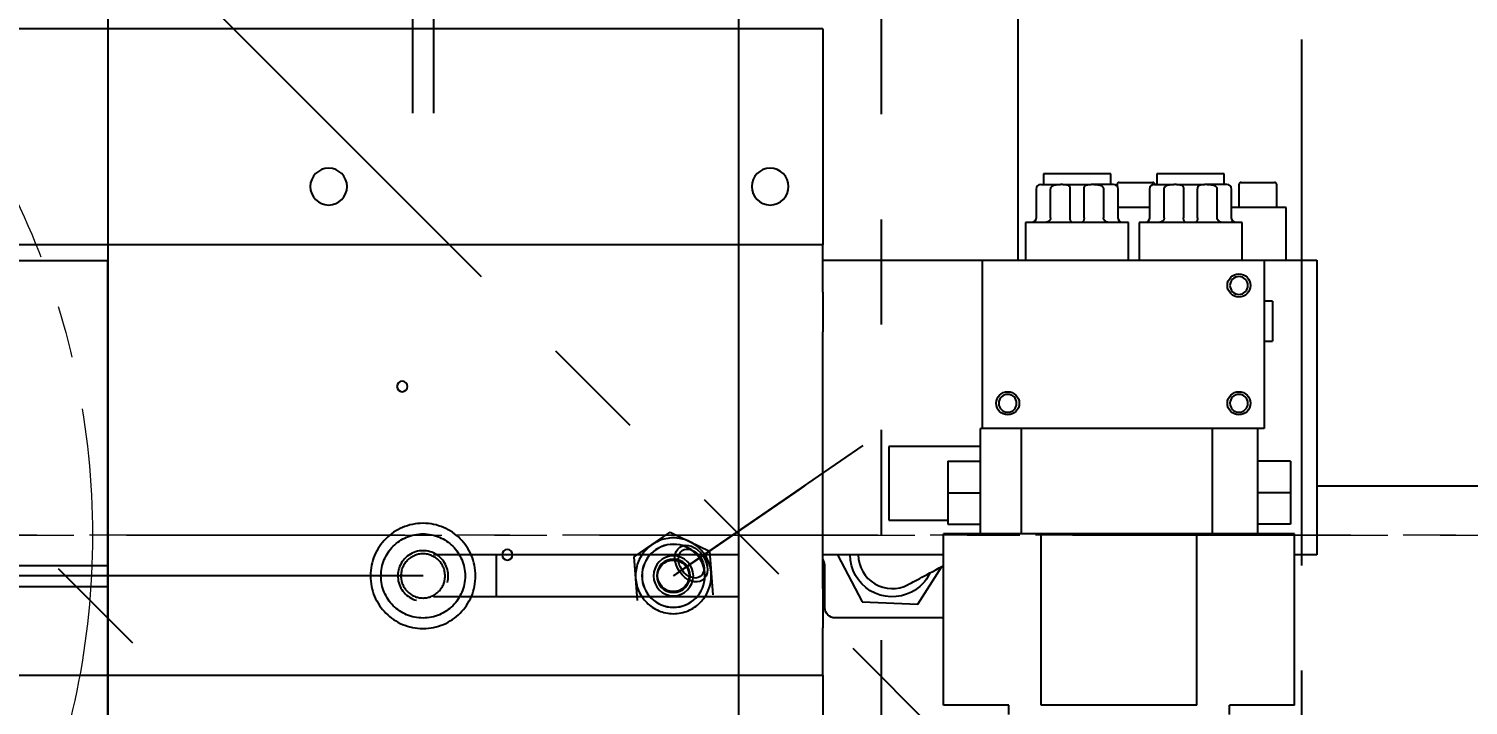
# Model space of a CAD drawing. Header units: millimetres. Extents: x 10462777 to 22643323, y 453826 to 1389191.
# Drawn here: x 11299678 to 11300363, y 596800 to 597122 of the extents above; entities that cross this region are included whole.
import ezdxf

# ---------------------------------------------------------------- set-up
doc = ezdxf.new("R2010")
doc.units = ezdxf.units.MM
doc.header["$LTSCALE"] = 200
doc.header["$MEASUREMENT"] = 0
doc.header["$PDMODE"] = 35
doc.header["$PDSIZE"] = -5
for name, pattern in [('CENTER', [2, 1.25, -0.25, 0.25, -0.25]), ('CENTER2', [1.125, 0.75, -0.125, 0.125, -0.125]), ('DASHED', [3.5, 2, -1.5]), ('PHANTOM', [2.5, 1.25, -0.25, 0.25, -0.25, 0.25, -0.25])]:
    doc.linetypes.add(name, pattern=pattern)
doc.layers.get('0').update_dxf_attribs({"linetype": 'CONTINUOUS'})
doc.layers.get('DEFPOINTS').update_dxf_attribs({"linetype": 'CONTINUOUS'})
for name, color, linetype in [('1', 1, 'CENTER'), ('2', 2, 'CONTINUOUS'), ('DV1_DEFAULT', 7, 'CONTINUOUS')]:
    doc.layers.add(name, color=color, linetype=linetype)
doc.layers.add('LAYOUT', color=8, linetype='CONTINUOUS', lineweight=25)
doc.layers.add('TOP$23', color=7, linetype='CONTINUOUS', true_color=0xffffff)
doc.styles.get("Standard").update_dxf_attribs({"font": 'SYMBOL'})
doc.dimstyles.new('DS ROBOTEC', dxfattribs={"dimscale": 0, "dimtxt": 2.5, "dimasz": 2.5, "dimexe": 0.3, "dimexo": 0.3, "dimgap": 0.5, "dimtad": 1, "dimzin": 9, "dimdsep": 46, "dimtxsty": 'Standard', "dimblk": 'OPEN', "dimcen": 0, "dimclrd": 4, "dimclre": 4, "dimclrt": 110, "dimazin": 2, "dimtm": 1.5, "dimtfac": 1, "dimtmove": 0, "dimatfit": 3, "dimldrblk": 'OPEN', "dimfxl": 1, "dimtfill": 1, "dimtolj": 1, "dimlwd": -1, "dimlwe": -1, "dimarcsym": 0})

# ---------------------------------------------------------------- blocks, each defined once
blk = doc.blocks.new('r710ic')
at = {"layer": 'DV1_DEFAULT', "color": 1, "linetype": 'CENTER2', "lineweight": 0}
for p, q in [((272041.37, 102141.44), (272041.37, 106426.45)), ((272041.37, 106323.81), (272041.37, 102038.81))]:
    blk.add_line(p, q, dxfattribs=at)
at = {"layer": 'DV1_DEFAULT', "color": 7, "linetype": 'CENTER2', "lineweight": 0}
blk.add_line((272041.37, 104592.6), (272041.37, 103886.38), dxfattribs=at)
at = {"layer": 'DV1_DEFAULT', "color": 3, "linetype": 'CENTER2', "lineweight": 0}
blk.add_circle((272041.37, 104232.63), 367.64, dxfattribs=at)
at = {"layer": 'LAYOUT', "color": 3}
blk.add_circle((272041.37, 104232.63), 2050.12, dxfattribs=at)
blk = doc.blocks.new('A$C7DA30AB0')
at = {"layer": 'LAYOUT', "color": 6, "linetype": 'PHANTOM'}
blk.add_circle((3030.45, 3025.99, 0), 2693.02, dxfattribs=at)
blk = doc.blocks.new('_OPEN')
at = {"color": 0, "linetype": 'ByBlock'}
for p, q in [((-1, 0.1667), (0, 0)), ((0, 0), (-1, -0.1667)), ((0, 0), (-1, 0))]:
    blk.add_line(p, q, dxfattribs=at)
blk = doc.blocks.new('*D367')
at = {"color": 4, "linetype": 'ByBlock', "ltscale": 10, "transparency": 16777216}
for p, q in [((11300640.8, 598366.89), (11300640.8, 596883.44)), ((11300889.41, 596619.67), (11300889.41, 596925.44)), ((11300465.8, 596904.44), (11300290.8, 596904.44)), ((11300640.8, 596904.44), (11300889.41, 596904.44)), ((11301064.41, 596904.44), (11301239.41, 596904.44))]:
    blk.add_line(p, q, dxfattribs=at)
at = {"layer": 'DEFPOINTS', "color": 0, "ltscale": 10, "transparency": 16777216}
for p in [(11300640.8, 598387.89, 0), (11300889.41, 596904.44), (11300889.41, 596598.67, 0)]:
    blk.add_point(p, dxfattribs=at)
at = {"color": 4, "ltscale": 10, "transparency": 16777216, "xscale": 175, "yscale": 175, "zscale": 175}
blk.add_blockref('_OPEN', (11300640.8, 596904.44), dxfattribs=at)
at = {"color": 4, "ltscale": 10, "transparency": 16777216, "xscale": 175, "yscale": 175, "zscale": 175, "rotation": 180}
blk.add_blockref('_OPEN', (11300889.41, 596904.44), dxfattribs=at)
at = {"color": 110, "ltscale": 10, "transparency": 16777216, "insert": (11300765.1, 597063.71), "char_height": 175, "attachment_point": 5, "bg_fill": 3, "box_fill_scale": 1.25, "bg_fill_color": 256, "bg_fill_true_color": 13158600, "bg_fill_transparency": 0}
blk.add_mtext('\\A1;249', dxfattribs=at)

msp = doc.modelspace()

# ---------------------------------------------------------------- linework, layer by layer
at = {"layer": '1', "color": 124, "linetype": 'Continuous'}
for p, q in [((11300055.79369, 597121.77335, 0), (11299563.7867, 597121.77335, 0)), ((11300055.79369, 597121.77335, 0), (11300055.79369, 597019.06966, 0)), ((11300055.79369, 597019.06966, 0), (11299535.78021, 597019.06966, 0)), ((11300055.79369, 596996.56127, 0), (11300055.79369, 597019.06966, 0)), ((11300055.79369, 596996.56127, 0), (11300055.79369, 596977.76715, 0)), ((11300055.79369, 596855.77372, 0), (11300055.79369, 596977.76715, 0)), ((11300055.79369, 596855.77372, 0), (11300055.79369, 596836.9796, 0)), ((11300055.79369, 596814.47122, 0), (11300055.79369, 596836.9796, 0)), ((11299535.78021, 596814.47122, 0), (11300055.79369, 596814.47122, 0)), ((11300055.79369, 596814.47122, 0), (11300055.79369, 596720.71765, 0))]:
    msp.add_line(p, q, dxfattribs=at)
at = {"layer": '1', "color": 124, "linetype": 'Continuous', "extrusion": (0, 0, -1)}
for centre, radius in [((-11299820.79035, 597046.77228, 0), 8.75012), ((-11300030.79333, 597046.77228, 0), 8.75012), ((-11299855.79085, 596951.77093, 0), 2.50004), ((-11299905.79156, 596871.7698, 0), 2.50004)]:
    msp.add_circle(centre, radius, dxfattribs=at)
at = {"layer": '2', "color": 252, "linetype": 'Continuous'}
for p, q in [((11300148.79501, 597011.78304, 0), (11300148.79501, 597310.91072, 0)), ((11300195.79568, 597047.7723, 0), (11300195.79568, 597046.9686, 0)), ((11300196.79569, 597048.77231, 0), (11300212.79592, 597048.77231, 0)), ((11300253.7965, 597047.7723, 0), (11300253.7965, 597036.77214, 0)), ((11300254.79652, 597048.77231, 0), (11300270.79674, 597048.77231, 0)), ((11300271.79676, 597036.77214, 0), (11300271.79676, 597047.7723, 0)), ((11300211.29613, 597036.77214, 0), (11300196.29608, 597036.77214, 0)), ((11300276.29682, 597036.77214, 0), (11300250.29575, 597036.77214, 0)), ((11300276.29682, 597011.77194, 0), (11300276.29682, 597036.77214, 0)), ((11300055.79369, 597011.77179, 0), (11300131.79524, 597011.77179, 0)), ((11300131.79477, 596931.77065, 0), (11300131.79477, 597011.77179, 0)), ((11300131.79477, 597011.77179, 0), (11300265.79667, 597011.77179, 0)), ((11300260.39805, 597011.77179, 0), (11300260.39805, 597011.89679, 0)), ((11300262.30497, 597011.77179, 0), (11300262.30497, 597011.89679, 0)), ((11300262.88971, 597011.77179, 0), (11300262.88971, 597011.89679, 0)), ((11300265.79488, 597011.77179, 0), (11300290.79703, 597011.77179, 0)), ((11300265.79667, 597011.77179, 0), (11300265.79667, 596931.77065, 0)), ((11300290.79703, 597011.77179, 0), (11300290.79703, 596871.7698, 0)), ((11300265.79665, 597001.84938, 0), (11300265.92167, 597001.84938, 0)), ((11300265.79665, 596999.94246, 0), (11300265.92167, 596999.94246, 0)), ((11300265.79665, 596999.35772, 0), (11300265.92167, 596999.35772, 0)), ((11300265.79667, 596931.77065, 0), (11300131.79477, 596931.77065, 0)), ((11300113.29607, 596871.7698, 0), (11300055.79369, 596871.7698, 0)), ((11300290.79703, 596871.7698, 0), (11300280.29532, 596871.7698, 0))]:
    msp.add_line(p, q, dxfattribs=at)
at = {"layer": '2', "color": 60, "linetype": 'Continuous'}
for p, q in [((11300159.49516, 597047.7723, 0), (11300168.87456, 597047.7723, 0)), ((11300160.79518, 597052.77237, 0), (11300160.79518, 597047.7723, 0)), ((11300190.65201, 597052.77237, 0), (11300160.79518, 597052.77237, 0)), ((11300170.10265, 597047.7723, 0), (11300168.87456, 597047.7723, 0)), ((11300170.10265, 597047.7723, 0), (11300183.48817, 597047.7723, 0)), ((11300184.71626, 597047.7723, 0), (11300183.48817, 597047.7723, 0)), ((11300194.09565, 597047.7723, 0), (11300184.71626, 597047.7723, 0)), ((11300192.79564, 597052.77237, 0), (11300190.65201, 597052.77237, 0)), ((11300192.79564, 597047.7723, 0), (11300192.79564, 597052.77237, 0)), ((11300213.49593, 597047.7723, 0), (11300222.87532, 597047.7723, 0)), ((11300214.79595, 597052.77237, 0), (11300214.79595, 597047.7723, 0)), ((11300244.65278, 597052.77237, 0), (11300214.79595, 597052.77237, 0)), ((11300224.10342, 597047.7723, 0), (11300222.87532, 597047.7723, 0)), ((11300224.10342, 597047.7723, 0), (11300237.48893, 597047.7723, 0)), ((11300238.71703, 597047.7723, 0), (11300237.48893, 597047.7723, 0)), ((11300248.09642, 597047.7723, 0), (11300238.71703, 597047.7723, 0)), ((11300246.7964, 597052.77237, 0), (11300244.65278, 597052.77237, 0)), ((11300246.7964, 597047.7723, 0), (11300246.7964, 597052.77237, 0)), ((11300157.29513, 597045.57227, 0), (11300157.29513, 597031.97207, 0)), ((11300164.23811, 597031.97207, 0), (11300164.23811, 597045.57227, 0)), ((11300173.43601, 597045.57227, 0), (11300173.43601, 597031.97207, 0)), ((11300180.1548, 597031.97207, 0), (11300180.1548, 597045.57227, 0)), ((11300189.35271, 597045.57227, 0), (11300189.35271, 597031.97207, 0)), ((11300196.29569, 597031.97207, 0), (11300196.29569, 597045.57227, 0)), ((11300211.2959, 597045.57227, 0), (11300211.2959, 597031.97207, 0)), ((11300218.23888, 597031.97207, 0), (11300218.23888, 597045.57227, 0)), ((11300227.43678, 597045.57227, 0), (11300227.43678, 597031.97207, 0)), ((11300234.15557, 597031.97207, 0), (11300234.15557, 597045.57227, 0)), ((11300243.35347, 597045.57227, 0), (11300243.35347, 597031.97207, 0)), ((11300250.29645, 597031.97207, 0), (11300250.29645, 597045.57227, 0)), ((11300152.29506, 597029.77204, 0), (11300152.29506, 597011.77179, 0)), ((11300152.66728, 597029.77204, 0), (11300152.29506, 597029.77204, 0)), ((11300156.93457, 597029.77204, 0), (11300152.66728, 597029.77204, 0)), ((11300162.35109, 597029.77204, 0), (11300156.93457, 597029.77204, 0)), ((11300191.23973, 597029.77204, 0), (11300162.35109, 597029.77204, 0)), ((11300196.65625, 597029.77204, 0), (11300191.23973, 597029.77204, 0)), ((11300200.92354, 597029.77204, 0), (11300196.65625, 597029.77204, 0)), ((11300201.29576, 597029.77204, 0), (11300200.92354, 597029.77204, 0)), ((11300201.29576, 597011.77179, 0), (11300201.29576, 597029.77204, 0)), ((11300206.29583, 597029.77204, 0), (11300206.29583, 597011.77179, 0)), ((11300206.66804, 597029.77204, 0), (11300206.29583, 597029.77204, 0)), ((11300210.93534, 597029.77204, 0), (11300206.66804, 597029.77204, 0)), ((11300216.35186, 597029.77204, 0), (11300210.93534, 597029.77204, 0)), ((11300245.24049, 597029.77204, 0), (11300216.35186, 597029.77204, 0)), ((11300250.65701, 597029.77204, 0), (11300245.24049, 597029.77204, 0)), ((11300254.92431, 597029.77204, 0), (11300250.65701, 597029.77204, 0)), ((11300255.29652, 597029.77204, 0), (11300254.92431, 597029.77204, 0)), ((11300255.29652, 597011.77179, 0), (11300255.29652, 597029.77204, 0)), ((11300269.79673, 596992.27151, 0), (11300265.79667, 596992.27151, 0)), ((11300269.79673, 596992.27151, 0), (11300269.79673, 596973.27124, 0)), ((11300265.79667, 596973.27124, 0), (11300269.79673, 596973.27124, 0)), ((11300130.79475, 596881.76994, 0), (11300130.79475, 596931.77065, 0)), ((11300131.79506, 596931.77065, 0), (11300130.79475, 596931.77065, 0)), ((11300150.29503, 596881.76994, 0), (11300150.29503, 596931.77065, 0)), ((11300241.29632, 596881.76994, 0), (11300241.29632, 596931.77065, 0)), ((11300262.79663, 596881.76994, 0), (11300262.79663, 596931.77065, 0)), ((11300130.79457, 596923.27053, 0), (11300087.29414, 596923.27053, 0)), ((11300087.29414, 596923.27053, 0), (11300087.29414, 596888.27003, 0)), ((11300115.29453, 596916.27043, 0), (11300115.29453, 596901.27022, 0)), ((11300115.29453, 596916.27043, 0), (11300130.79475, 596916.27043, 0)), ((11300278.29685, 596916.27043, 0), (11300262.79663, 596916.27043, 0)), ((11300278.29685, 596916.27043, 0), (11300278.29685, 596901.27022, 0)), ((11300115.29453, 596901.27022, 0), (11300115.29453, 596886.27, 0)), ((11300115.29453, 596901.27022, 0), (11300130.79475, 596901.27022, 0)), ((11300278.29685, 596901.27022, 0), (11300262.79663, 596901.27022, 0)), ((11300278.29685, 596901.27022, 0), (11300278.29685, 596886.27, 0)), ((11300087.29414, 596888.27003, 0), (11300115.29433, 596888.27003, 0)), ((11300115.29453, 596886.27, 0), (11300130.79475, 596886.27, 0)), ((11300278.29685, 596886.27, 0), (11300262.79663, 596886.27, 0)), ((11300150.2945, 596881.76994, 0), (11300113.29451, 596881.76994, 0)), ((11300113.29451, 596800.26878, 0), (11300113.29451, 596881.76994, 0)), ((11300159.79614, 596881.76994, 0), (11300150.29503, 596881.76994, 0)), ((11300159.79517, 596800.26878, 0), (11300159.79517, 596881.76994, 0)), ((11300233.79622, 596881.76994, 0), (11300159.79517, 596881.76994, 0)), ((11300241.29632, 596881.76994, 0), (11300233.79583, 596881.76994, 0)), ((11300233.79622, 596800.26878, 0), (11300233.79622, 596881.76994, 0)), ((11300280.29688, 596881.76994, 0), (11300241.29663, 596881.76994, 0)), ((11300280.29688, 596800.26878, 0), (11300280.29688, 596881.76994, 0)), ((11300062.84477, 596871.76975, 0), (11300074.5562, 596849.3503, 0)), ((11300101.09104, 596848.22961, 0), (11300112.4725, 596866.1512, 0)), ((11300074.5562, 596849.3503, 0), (11300101.09104, 596848.22961, 0)), ((11300144.29495, 596800.26878, 0), (11300113.29451, 596800.26878, 0)), ((11300144.29495, 596795.76872, 0), (11300144.29495, 596800.26878, 0)), ((11300233.79622, 596800.26878, 0), (11300159.79517, 596800.26878, 0)), ((11300280.29688, 596800.26878, 0), (11300249.29644, 596800.26878, 0)), ((11300249.29644, 596795.76872, 0), (11300249.29644, 596800.26878, 0))]:
    msp.add_line(p, q, dxfattribs=at)
at = {"layer": '2', "color": 51, "linetype": 'Continuous'}
for p, q in [((11300011.32625, 596879.96647, 0), (11300075.00682, 596923.63882, 0)), ((11299993.24696, 596867.56763, 0), (11300047.19031, 596904.56216, 0)), ((11300047.19031, 596904.56216, 0), (11300042.81664, 596901.56269, 0)), ((11300042.81664, 596901.56269, 0), (11299988.8733, 596864.56815, 0)), ((11299966.04153, 596870.73662, 0), (11299983.18272, 596882.49211, 0)), ((11299983.18272, 596882.49211, 0), (11300001.93388, 596873.52515, 0)), ((11299967.65148, 596850.01416, 0), (11299966.04153, 596870.73662, 0)), ((11299984.79268, 596861.76965, 0), (11299996.47164, 596869.77913, 0)), ((11299999.63739, 596871.95021, 0), (11299994.2768, 596868.2739, 0)), ((11299996.47164, 596869.77913, 0), (11299999.63739, 596871.95021, 0)), ((11300001.93388, 596873.52515, 0), (11300003.54384, 596852.80269, 0)), ((11299992.62739, 596867.14273, 0), (11299984.79268, 596861.76965, 0)), ((11299988.8733, 596864.56815, 0), (11299993.24696, 596867.56763, 0)), ((11299994.2768, 596868.2739, 0), (11299992.62739, 596867.14273, 0))]:
    msp.add_line(p, q, dxfattribs=at)
at = {"layer": '2', "color": 27, "linetype": 'Continuous'}
msp.add_line((11300072.73488, 596871.77143, -0.02159), (11300072.73489, 596871.76985, -0.02159), dxfattribs=at)
at = {"layer": '2', "color": 203, "linetype": 'Continuous'}
for p, q in [((11300056.7937, 596846.76944, 0), (11300056.7937, 596866.76973, 0)), ((11300113.29414, 596841.76937, 0), (11300061.79377, 596841.76937, 0))]:
    msp.add_line(p, q, dxfattribs=at)
at = {"layer": '2', "color": 252, "linetype": 'Continuous'}
for centre in [(11300253.7965, 596999.77162, 0), (11300143.79494, 596943.77082, 0), (11300253.7965, 596943.77082, 0)]:
    msp.add_circle(centre, 5.50008, dxfattribs=at)
at = {"layer": '2', "color": 252, "linetype": 'Continuous', "extrusion": (0, 0, -1)}
for centre in [(-11300253.7965, 596999.77162, 0), (-11300143.79494, 596943.77082, 0), (-11300253.7965, 596943.77082, 0)]:
    msp.add_circle(centre, 4.25006, dxfattribs=at)
at = {"layer": '2', "color": 51, "linetype": 'PHANTOM', "extrusion": (0, 0, -1)}
msp.add_circle((-11299984.79268, 596861.76965, 0), 18.00026, dxfattribs=at)
at = {"layer": '2', "color": 51, "linetype": 'Continuous', "extrusion": (0, 0, -1)}
for radius in [15.00021, 14.95021, 9.50013, 7.95011]:
    msp.add_circle((-11299984.79268, 596861.76965, 0), radius, dxfattribs=at)
at = {"layer": '2', "color": 51, "linetype": 'Continuous'}
msp.add_circle((11299984.79268, 596861.76965, 0), 7.50011, dxfattribs=at)
at = {"layer": '2', "color": 60, "linetype": 'Continuous'}
for centre, start, end in [((11300159.49516, 597045.57227, 0), 90, 180), ((11300194.09565, 597045.57227, 0), 0, 90), ((11300213.49593, 597045.57227, 0), 90, 180), ((11300248.09642, 597045.57227, 0), 0, 90)]:
    msp.add_arc(centre, 2.20003, start, end, dxfattribs=at)
at = {"layer": '2', "color": 252, "linetype": 'Continuous'}
for centre, start, end in [((11300196.79569, 597047.7723, 0), 90, 180), ((11300212.79592, 597047.7723, 0), 0, 90), ((11300254.79652, 597047.7723, 0), 90, 180), ((11300270.79674, 597047.7723, 0), 0, 90)]:
    msp.add_arc(centre, 1.00001, start, end, dxfattribs=at)
at = {"layer": '2', "color": 60, "linetype": 'Continuous', "extrusion": (0, 0, -1)}
for centre, radius, start, end in [((-11300155.0951, 597031.97207, 0), 2.20003, 180, 270), ((-11300198.49572, 597031.97207, 0), 2.20003, 270, 0), ((-11300209.09587, 597031.97207, 0), 2.20003, 180, 270), ((-11300252.49648, 597031.97207, 0), 2.20003, 270, 0), ((-11300088.79416, 596871.7698, 0), 20.00028, 242.41841455, 359.99777656), ((-11300088.79416, 596871.7698, 0), 20.00028, 206.15968298, 242.41841455)]:
    msp.add_arc(centre, radius, start, end, dxfattribs=at)
at = {"layer": '2', "color": 203, "linetype": 'Continuous'}
msp.add_arc((11300051.79363, 596866.76973, 0), 5.00007, 0, 36.87052165, dxfattribs=at)
at = {"layer": '2', "color": 27, "linetype": 'Continuous', "extrusion": (3.60584e-05, 1.92311e-05, 1)}
msp.add_arc((11300088.82776, 596871.78369, 418.91896), 16.10023, 180.07752246, 298.16796731, dxfattribs=at)
at = {"layer": '2', "color": 203, "linetype": 'Continuous', "extrusion": (0, 0, -1)}
msp.add_arc((-11300061.79377, 596846.76944, 0), 5.00007, 270, 0, dxfattribs=at)
at = {"layer": '2', "color": 51, "linetype": 'Continuous'}
for major_axis in [(5.37307, -7.83471), (-4.2419, 6.1853)]:
    msp.add_ellipse((11299993.24696, 596867.56763, 0), major_axis=major_axis, ratio=0.707106781, dxfattribs=at)
at = {"layer": '2', "color": 60, "linetype": 'Continuous'}
for points, knots in [([(11300164.23811, 597045.57227, 0), (11300164.23811, 597045.69484, 0), (11300164.25129, 597045.81503, 0), (11300164.30253, 597046.05093, 0), (11300164.34131, 597046.16791, 0), (11300164.49052, 597046.49923, 0), (11300164.63583, 597046.69884, 0), (11300164.98281, 597047.03502, 0), (11300165.18657, 597047.17409, 0), (11300165.61506, 597047.39405, 0), (11300165.84432, 597047.47806, 0), (11300166.54409, 597047.67014, 0), (11300167.02017, 597047.72099, 0), (11300167.96726, 597047.77254, 0), (11300168.42748, 597047.7723, 0), (11300168.87456, 597047.7723, 0)], [0, 0, 0, 0, 0.0625, 0.0625, 0.125, 0.125, 0.25, 0.25, 0.375, 0.375, 0.5, 0.5, 0.75, 0.75, 1, 1, 1, 1]), ([(11300170.10265, 597047.7723, 0), (11300170.52416, 597047.7723, 0), (11300170.92303, 597047.77227, 0), (11300171.48536, 597047.73377, 0), (11300171.66686, 597047.7142, 0), (11300172.01747, 597047.64966, 0), (11300172.18496, 597047.60485, 0), (11300172.49869, 597047.47666, 0), (11300172.64703, 597047.3918, 0), (11300172.91025, 597047.172, 0), (11300173.02672, 597047.03714, 0), (11300173.17574, 597046.78267, 0), (11300173.21965, 597046.6915, 0), (11300173.29635, 597046.49542, 0), (11300173.32943, 597046.38917, 0), (11300173.38228, 597046.16804, 0), (11300173.40212, 597046.0538, 0), (11300173.42903, 597045.81769, 0), (11300173.43601, 597045.69496, 0), (11300173.43601, 597045.57227, 0)], [0, 0, 0, 0, 0.25, 0.25, 0.375, 0.375, 0.5, 0.5, 0.625, 0.625, 0.75, 0.75, 0.8125, 0.8125, 0.875, 0.875, 0.9375, 0.9375, 1, 1, 1, 1]), ([(11300180.1548, 597045.57227, 0), (11300180.1548, 597045.69484, 0), (11300180.16159, 597045.81503, 0), (11300180.18826, 597046.05093, 0), (11300180.20852, 597046.16791, 0), (11300180.28767, 597046.49923, 0), (11300180.36607, 597046.69884, 0), (11300180.56278, 597047.03502, 0), (11300180.68246, 597047.17409, 0), (11300180.9471, 597047.39405, 0), (11300181.09475, 597047.47806, 0), (11300181.56728, 597047.67014, 0), (11300181.91691, 597047.72099, 0), (11300182.67357, 597047.77254, 0), (11300183.0715, 597047.7723, 0), (11300183.48817, 597047.7723, 0)], [0, 0, 0, 0, 0.0625, 0.0625, 0.125, 0.125, 0.25, 0.25, 0.375, 0.375, 0.5, 0.5, 0.75, 0.75, 1, 1, 1, 1]), ([(11300184.71626, 597047.7723, 0), (11300185.16854, 597047.7723, 0), (11300185.63064, 597047.77227, 0), (11300186.33472, 597047.73377, 0), (11300186.57133, 597047.7142, 0), (11300187.04782, 597047.64966, 0), (11300187.28564, 597047.60485, 0), (11300187.75052, 597047.47666, 0), (11300187.98099, 597047.3918, 0), (11300188.40744, 597047.172, 0), (11300188.6057, 597047.03714, 0), (11300188.86854, 597046.78267, 0), (11300188.94774, 597046.6915, 0), (11300189.0881, 597046.49542, 0), (11300189.14984, 597046.38917, 0), (11300189.24946, 597046.16804, 0), (11300189.28746, 597046.0538, 0), (11300189.33915, 597045.81769, 0), (11300189.35271, 597045.69496, 0), (11300189.35271, 597045.57227, 0)], [0, 0, 0, 0, 0.25, 0.25, 0.375, 0.375, 0.5, 0.5, 0.625, 0.625, 0.75, 0.75, 0.8125, 0.8125, 0.875, 0.875, 0.9375, 0.9375, 1, 1, 1, 1]), ([(11300218.23888, 597045.57227, 0), (11300218.23888, 597045.69484, 0), (11300218.25206, 597045.81503, 0), (11300218.3033, 597046.05093, 0), (11300218.34208, 597046.16791, 0), (11300218.49129, 597046.49923, 0), (11300218.63659, 597046.69884, 0), (11300218.98357, 597047.03502, 0), (11300219.18734, 597047.17409, 0), (11300219.61583, 597047.39405, 0), (11300219.84509, 597047.47806, 0), (11300220.54486, 597047.67014, 0), (11300221.02094, 597047.72099, 0), (11300221.96803, 597047.77254, 0), (11300222.42825, 597047.7723, 0), (11300222.87532, 597047.7723, 0)], [0, 0, 0, 0, 0.0625, 0.0625, 0.125, 0.125, 0.25, 0.25, 0.375, 0.375, 0.5, 0.5, 0.75, 0.75, 1, 1, 1, 1]), ([(11300224.10342, 597047.7723, 0), (11300224.52493, 597047.7723, 0), (11300224.9238, 597047.77227, 0), (11300225.48613, 597047.73377, 0), (11300225.66763, 597047.7142, 0), (11300226.01824, 597047.64966, 0), (11300226.18573, 597047.60485, 0), (11300226.49946, 597047.47666, 0), (11300226.64779, 597047.3918, 0), (11300226.91102, 597047.172, 0), (11300227.02748, 597047.03714, 0), (11300227.1765, 597046.78267, 0), (11300227.22042, 597046.6915, 0), (11300227.29711, 597046.49542, 0), (11300227.33019, 597046.38917, 0), (11300227.38304, 597046.16804, 0), (11300227.40289, 597046.0538, 0), (11300227.42979, 597045.81769, 0), (11300227.43678, 597045.69496, 0), (11300227.43678, 597045.57227, 0)], [0, 0, 0, 0, 0.25, 0.25, 0.375, 0.375, 0.5, 0.5, 0.625, 0.625, 0.75, 0.75, 0.8125, 0.8125, 0.875, 0.875, 0.9375, 0.9375, 1, 1, 1, 1]), ([(11300234.15557, 597045.57227, 0), (11300234.15557, 597045.69484, 0), (11300234.16236, 597045.81503, 0), (11300234.18903, 597046.05093, 0), (11300234.20929, 597046.16791, 0), (11300234.28844, 597046.49923, 0), (11300234.36684, 597046.69884, 0), (11300234.56355, 597047.03502, 0), (11300234.68323, 597047.17409, 0), (11300234.94787, 597047.39405, 0), (11300235.09552, 597047.47806, 0), (11300235.56805, 597047.67014, 0), (11300235.91768, 597047.72099, 0), (11300236.67434, 597047.77254, 0), (11300237.07227, 597047.7723, 0), (11300237.48893, 597047.7723, 0)], [0, 0, 0, 0, 0.0625, 0.0625, 0.125, 0.125, 0.25, 0.25, 0.375, 0.375, 0.5, 0.5, 0.75, 0.75, 1, 1, 1, 1]), ([(11300238.71703, 597047.7723, 0), (11300239.16931, 597047.7723, 0), (11300239.63141, 597047.77227, 0), (11300240.33549, 597047.73377, 0), (11300240.57209, 597047.7142, 0), (11300241.04859, 597047.64966, 0), (11300241.2864, 597047.60485, 0), (11300241.75129, 597047.47666, 0), (11300241.98176, 597047.3918, 0), (11300242.40821, 597047.172, 0), (11300242.60646, 597047.03714, 0), (11300242.8693, 597046.78267, 0), (11300242.94851, 597046.6915, 0), (11300243.08887, 597046.49542, 0), (11300243.1506, 597046.38917, 0), (11300243.25023, 597046.16804, 0), (11300243.28822, 597046.0538, 0), (11300243.33992, 597045.81769, 0), (11300243.35347, 597045.69496, 0), (11300243.35347, 597045.57227, 0)], [0, 0, 0, 0, 0.25, 0.25, 0.375, 0.375, 0.5, 0.5, 0.625, 0.625, 0.75, 0.75, 0.8125, 0.8125, 0.875, 0.875, 0.9375, 0.9375, 1, 1, 1, 1]), ([(11300164.23811, 597031.97207, 0), (11300164.23811, 597031.81517, 0), (11300164.21648, 597031.66237, 0), (11300164.13457, 597031.36415, 0), (11300164.07362, 597031.21872, 0), (11300163.92413, 597030.9491, 0), (11300163.83402, 597030.82155, 0), (11300163.63453, 597030.58807, 0), (11300163.52561, 597030.48211, 0), (11300163.29218, 597030.28923, 0), (11300163.16651, 597030.20179, 0), (11300162.90818, 597030.05094, 0), (11300162.77505, 597029.98689, 0), (11300162.50122, 597029.88173, 0), (11300162.35963, 597029.84068, 0), (11300162.07963, 597029.78615, 0), (11300161.94001, 597029.77204, 0), (11300161.80078, 597029.77204, 0)], [0, 0, 0, 0, 0.125, 0.125, 0.25, 0.25, 0.375, 0.375, 0.5, 0.5, 0.625, 0.625, 0.75, 0.75, 0.875, 0.875, 1, 1, 1, 1]), ([(11300174.41447, 597029.77204, 0), (11300174.37603, 597029.77204, 0), (11300174.33416, 597029.78625, 0), (11300174.24393, 597029.84094, 0), (11300174.1951, 597029.88202, 0), (11300174.09487, 597029.98727, 0), (11300174.04327, 597030.05136, 0), (11300173.93844, 597030.20227, 0), (11300173.88496, 597030.28971, 0), (11300173.78211, 597030.48229, 0), (11300173.73225, 597030.58797, 0), (11300173.63851, 597030.82045, 0), (11300173.59445, 597030.94835, 0), (11300173.52038, 597031.21756, 0), (11300173.4896, 597031.36142, 0), (11300173.44726, 597031.66181, 0), (11300173.43601, 597031.8152, 0), (11300173.43601, 597031.97207, 0)], [0, 0, 0, 0, 0.125, 0.125, 0.25, 0.25, 0.375, 0.375, 0.5, 0.5, 0.625, 0.625, 0.75, 0.75, 0.875, 0.875, 1, 1, 1, 1]), ([(11300180.1548, 597031.97207, 0), (11300180.1548, 597031.81524, 0), (11300180.14357, 597031.6625, 0), (11300180.10172, 597031.3644, 0), (11300180.07078, 597031.21902, 0), (11300179.99674, 597030.94949, 0), (11300179.95288, 597030.82198, 0), (11300179.85884, 597030.58854, 0), (11300179.80886, 597030.4826, 0), (11300179.70587, 597030.28973, 0), (11300179.65239, 597030.20229, 0), (11300179.54758, 597030.05141, 0), (11300179.496, 597029.98733, 0), (11300179.3958, 597029.8821, 0), (11300179.34696, 597029.84099, 0), (11300179.25668, 597029.78626, 0), (11300179.21479, 597029.77204, 0), (11300179.17635, 597029.77204, 0)], [0, 0, 0, 0, 0.125, 0.125, 0.25, 0.25, 0.375, 0.375, 0.5, 0.5, 0.625, 0.625, 0.75, 0.75, 0.875, 0.875, 1, 1, 1, 1]), ([(11300191.79004, 597029.77204, 0), (11300191.6505, 597029.77204, 0), (11300191.50779, 597029.78659, 0), (11300191.22751, 597029.84162, 0), (11300191.08855, 597029.88202, 0), (11300190.67548, 597030.041, 0), (11300190.41639, 597030.19174, 0), (11300189.94547, 597030.58124, 0), (11300189.74463, 597030.80931, 0), (11300189.51746, 597031.21785, 0), (11300189.45769, 597031.36016, 0), (11300189.37498, 597031.65878, 0), (11300189.35271, 597031.81526, 0), (11300189.35271, 597031.97207, 0)], [0, 0, 0, 0, 0.125, 0.125, 0.25, 0.25, 0.5, 0.5, 0.75, 0.75, 0.875, 0.875, 1, 1, 1, 1]), ([(11300218.23888, 597031.97207, 0), (11300218.23888, 597031.81517, 0), (11300218.21725, 597031.66237, 0), (11300218.13534, 597031.36415, 0), (11300218.07439, 597031.21872, 0), (11300217.9249, 597030.9491, 0), (11300217.83479, 597030.82155, 0), (11300217.63529, 597030.58807, 0), (11300217.52637, 597030.48211, 0), (11300217.29295, 597030.28923, 0), (11300217.16728, 597030.20179, 0), (11300216.90895, 597030.05094, 0), (11300216.77582, 597029.98689, 0), (11300216.50199, 597029.88173, 0), (11300216.3604, 597029.84068, 0), (11300216.0804, 597029.78615, 0), (11300215.94078, 597029.77204, 0), (11300215.80154, 597029.77204, 0)], [0, 0, 0, 0, 0.125, 0.125, 0.25, 0.25, 0.375, 0.375, 0.5, 0.5, 0.625, 0.625, 0.75, 0.75, 0.875, 0.875, 1, 1, 1, 1]), ([(11300228.41524, 597029.77204, 0), (11300228.3768, 597029.77204, 0), (11300228.33493, 597029.78625, 0), (11300228.24469, 597029.84094, 0), (11300228.19587, 597029.88202, 0), (11300228.09563, 597029.98727, 0), (11300228.04404, 597030.05136, 0), (11300227.93921, 597030.20227, 0), (11300227.88573, 597030.28971, 0), (11300227.78287, 597030.48229, 0), (11300227.73301, 597030.58797, 0), (11300227.63927, 597030.82045, 0), (11300227.59521, 597030.94835, 0), (11300227.52115, 597031.21756, 0), (11300227.49037, 597031.36142, 0), (11300227.44802, 597031.66181, 0), (11300227.43678, 597031.8152, 0), (11300227.43678, 597031.97207, 0)], [0, 0, 0, 0, 0.125, 0.125, 0.25, 0.25, 0.375, 0.375, 0.5, 0.5, 0.625, 0.625, 0.75, 0.75, 0.875, 0.875, 1, 1, 1, 1]), ([(11300234.15557, 597031.97207, 0), (11300234.15557, 597031.81524, 0), (11300234.14434, 597031.6625, 0), (11300234.10249, 597031.3644, 0), (11300234.07155, 597031.21902, 0), (11300233.99751, 597030.94949, 0), (11300233.95365, 597030.82198, 0), (11300233.85961, 597030.58854, 0), (11300233.80963, 597030.4826, 0), (11300233.70664, 597030.28973, 0), (11300233.65316, 597030.20229, 0), (11300233.54835, 597030.05141, 0), (11300233.49677, 597029.98733, 0), (11300233.39657, 597029.8821, 0), (11300233.34773, 597029.84099, 0), (11300233.25745, 597029.78626, 0), (11300233.21556, 597029.77204, 0), (11300233.17712, 597029.77204, 0)], [0, 0, 0, 0, 0.125, 0.125, 0.25, 0.25, 0.375, 0.375, 0.5, 0.5, 0.625, 0.625, 0.75, 0.75, 0.875, 0.875, 1, 1, 1, 1]), ([(11300245.79081, 597029.77204, 0), (11300245.65126, 597029.77204, 0), (11300245.50856, 597029.78659, 0), (11300245.22828, 597029.84162, 0), (11300245.08932, 597029.88202, 0), (11300244.67625, 597030.041, 0), (11300244.41715, 597030.19174, 0), (11300243.94624, 597030.58124, 0), (11300243.7454, 597030.80931, 0), (11300243.51823, 597031.21785, 0), (11300243.45846, 597031.36016, 0), (11300243.37575, 597031.65878, 0), (11300243.35347, 597031.81526, 0), (11300243.35347, 597031.97207, 0)], [0, 0, 0, 0, 0.125, 0.125, 0.25, 0.25, 0.5, 0.5, 0.75, 0.75, 0.875, 0.875, 1, 1, 1, 1])]:
    msp.add_open_spline(points, degree=3, knots=knots, dxfattribs=at)
at = {"layer": '2', "color": 27, "linetype": 'Continuous'}
msp.add_open_spline([(11300096.37074, 596857.56371, 0), (11300096.83542, 596857.81154, 0), (11300100.00252, 596859.50067, 0), (11300108.49242, 596864.02861, 0), (11300112.84686, 596866.35098, 0)], degree=3, knots=[0, 0, 0, 0, 0.549753296, 1, 1, 1, 1], dxfattribs=at)
at = {"layer": 'TOP$23', "color": 155, "linetype": 'PHANTOM'}
for p, q in [((11300283.66913, 593866.71124), (11300283.66913, 601531.71124)), ((11300083.66913, 601331.21124), (11300083.66913, 594066.71124))]:
    msp.add_line(p, q, dxfattribs=at)
at = {"layer": 'TOP$23', "linetype": 'DASHED'}
for p, q in [((11299860.66913, 600981.71124), (11299860.66913, 594581.71124)), ((11299870.66913, 600981.71124), (11299870.66913, 594581.71124)), ((11299715.66913, 597181.71124), (11299715.66913, 596841.71124)), ((11299545.71163, 597011.71124), (11299715.66913, 597011.71124)), ((11299715.66913, 596841.71437), (11299715.66913, 597011.71124)), ((11300015.66913, 596881.71124), (11300015.66913, 596611.71124)), ((11299900.66913, 596871.71124), (11299870.66913, 596871.71124)), ((11299900.66913, 596851.71124), (11299900.66913, 596871.71124)), ((11300015.66913, 596871.71124), (11299900.66913, 596871.71124)), ((11298971.66913, 596866.71124), (11299715.66913, 596866.71124)), ((11298971.66913, 596856.71124), (11299715.66913, 596856.71124)), ((11299900.66913, 596851.71124), (11299870.66913, 596851.71124)), ((11300015.66913, 596851.71124), (11299900.66913, 596851.71124))]:
    msp.add_line(p, q, dxfattribs=at)
at = {"layer": 'TOP$23', "linetype": 'Continuous'}
for p, q in [((11300015.66913, 600981.71124), (11300015.66913, 596881.71124)), ((11299715.66913, 596711.71124), (11299715.66913, 596841.71437)), ((11299715.66913, 596841.71124), (11299715.66913, 594581.71124))]:
    msp.add_line(p, q, dxfattribs=at)
at = {"layer": 'TOP$23', "linetype": 'PHANTOM'}
for p, q in [((11299716.527, 597180.85338), (11300109.81127, 596787.56911)), ((11299939.81127, 596617.56911), (11299546.527, 597010.85338)), ((11300083.66913, 596813.78937), (11300083.66913, 596813.71124))]:
    msp.add_line(p, q, dxfattribs=at)
at = {"layer": 'TOP$23', "linetype": 'CENTER'}
msp.add_line((11299865.66913, 596861.71124), (11298821.66913, 596861.71124), dxfattribs=at)
at = {"layer": 'TOP$23', "linetype": 'PHANTOM', "extrusion": (0, 0, -1)}
for radius in [25, 10.5]:
    msp.add_circle((-11299865.66913, 596861.71124), radius, dxfattribs=at)
at = {"layer": 'TOP$23', "linetype": 'DASHED'}
msp.add_circle((11299865.66913, 596861.71124), 20, dxfattribs=at)
msp.add_arc((11299865.66913, 596861.71124), 12, 344.99999993, 254.99999998, dxfattribs=at)
at = {"layer": 'TOP$23', "linetype": 'CENTER'}
msp.add_open_spline([(11299865.66913, 597121.71124), (11299863.63007, 597121.71124), (11299859.55195, 597121.71124), (11299855.98359, 597121.71124), (11299852.92499, 597121.71124), (11299849.35663, 597121.71124), (11299845.78827, 597121.71124), (11299842.72968, 597121.71124), (11299839.67109, 597121.71124), (11299836.61249, 597121.71124), (11299833.04413, 597121.71124), (11299829.47577, 597121.71124), (11299826.41718, 597121.71124), (11299823.35859, 597121.71124), (11299820.29999, 597121.71124), (11299816.73163, 597121.71124), (11299813.16327, 597121.71124), (11299810.10468, 597121.71124), (11299807.04609, 597121.71124), (11299803.98749, 597121.71124), (11299800.41913, 597121.71124), (11299796.85077, 597121.71124), (11299793.79218, 597121.71124), (11299790.73359, 597121.71124), (11299787.67499, 597121.71124), (11299784.10663, 597121.71124), (11299780.53827, 597121.71124), (11299777.47968, 597121.71124), (11299774.42109, 597121.71124), (11299771.36249, 597121.71124), (11299767.79413, 597121.71124), (11299764.22577, 597121.71124), (11299761.16718, 597121.71124), (11299757.59882, 597121.71124), (11299754.54023, 597121.71124), (11299751.48163, 597121.71124), (11299748.42304, 597121.71124), (11299745.36445, 597121.71124), (11299741.28632, 597121.71124), (11299738.22773, 597121.71124), (11299735.16913, 597121.71124), (11299731.60077, 597121.71124), (11299728.54218, 597121.71124), (11299725.48359, 597121.71124), (11299722.42499, 597121.71124), (11299718.85663, 597121.71124), (11299715.28827, 597121.71124), (11299712.22968, 597121.71124), (11299709.17109, 597121.71124), (11299706.11249, 597121.71124), (11299702.54413, 597121.71124), (11299698.97577, 597121.71124), (11299695.91718, 597121.71124), (11299692.85859, 597121.71124), (11299689.79999, 597121.71124), (11299686.23163, 597121.71124), (11299682.66327, 597121.71124), (11299679.60468, 597121.71124), (11299676.54609, 597121.71124), (11299673.48749, 597121.71124), (11299669.91913, 597121.71124), (11299666.35077, 597121.71124), (11299663.29218, 597121.71124), (11299660.23359, 597121.71124), (11299657.17499, 597121.71124), (11299653.60663, 597121.71124), (11299650.03827, 597121.71124), (11299646.97968, 597121.71124), (11299643.92109, 597121.71124), (11299640.86249, 597121.71124), (11299637.29413, 597121.71124), (11299633.72577, 597121.71124), (11299630.66718, 597121.71124), (11299627.60859, 597121.71124), (11299624.54999, 597121.71124), (11299620.98163, 597121.71124), (11299617.41327, 597121.71124), (11299614.35468, 597121.71124), (11299611.29609, 597121.71124), (11299608.23749, 597121.71124), (11299604.66913, 597121.71124), (11299601.10077, 597121.71124), (11299598.04218, 597121.71124), (11299594.98359, 597121.71124), (11299591.92499, 597121.71124), (11299588.35663, 597121.71124), (11299584.78827, 597121.71124), (11299581.72968, 597121.71124), (11299578.67109, 597121.71124), (11299575.61249, 597121.71124), (11299572.04413, 597121.71124), (11299568.47577, 597121.71124), (11299565.41718, 597121.71124), (11299562.35859, 597121.71124), (11299559.29999, 597121.71124), (11299555.73163, 597121.71124), (11299552.16327, 597121.71124), (11299549.10468, 597121.71124), (11299546.04609, 597121.71124), (11299542.98749, 597121.71124), (11299539.41913, 597121.71124), (11299535.85077, 597121.71124), (11299532.79218, 597121.71124), (11299529.73359, 597121.71124), (11299526.67499, 597121.71124), (11299523.10663, 597121.71124), (11299520.04804, 597121.71124), (11299516.98945, 597121.71124), (11299513.42109, 597121.71124), (11299510.36249, 597121.71124), (11299506.79413, 597121.71124), (11299503.22577, 597121.71124), (11299500.16718, 597121.71124), (11299497.10859, 597121.71124), (11299494.04999, 597121.71124), (11299490.48163, 597121.71124), (11299486.91327, 597121.71124), (11299483.85468, 597121.71124), (11299480.79609, 597121.71124), (11299477.73749, 597121.71124), (11299474.16913, 597121.71124), (11299470.60077, 597121.71124), (11299467.54218, 597121.71124), (11299464.48359, 597121.71124), (11299461.42499, 597121.71124), (11299457.85663, 597121.71124), (11299454.28827, 597121.71124), (11299451.22968, 597121.71124), (11299448.17109, 597121.71124), (11299445.11249, 597121.71124), (11299441.54413, 597121.71124), (11299437.97577, 597121.71124), (11299434.91718, 597121.71124), (11299431.34882, 597121.71124), (11299428.29023, 597121.71124), (11299425.23163, 597121.71124), (11299421.66327, 597121.71124), (11299418.60468, 597121.71124), (11299415.54609, 597121.71124), (11299412.48749, 597121.71124), (11299408.91913, 597121.71124), (11299405.35077, 597121.71124), (11299402.29218, 597121.71124), (11299399.23359, 597121.71124), (11299396.17499, 597121.71124), (11299392.60663, 597121.71124), (11299389.03827, 597121.71124), (11299385.97968, 597121.71124), (11299382.92109, 597121.71124), (11299379.86249, 597121.71124), (11299376.29413, 597121.71124), (11299372.72577, 597121.71124), (11299369.66718, 597121.71124), (11299366.60859, 597121.71124), (11299363.54999, 597121.71124), (11299359.98163, 597121.71124), (11299356.41327, 597121.71124), (11299353.35468, 597121.71124), (11299349.78632, 597121.71124), (11299346.72773, 597121.71124), (11299343.66913, 597121.71124), (11299340.10077, 597121.71124), (11299337.04218, 597121.71124), (11299333.98359, 597121.71124), (11299330.92499, 597121.71124), (11299327.35663, 597121.71124), (11299323.78827, 597121.71124), (11299320.72968, 597121.71124), (11299317.67109, 597121.71124), (11299314.61249, 597121.71124), (11299311.04413, 597121.71124), (11299307.47577, 597121.71124), (11299304.41718, 597121.71124), (11299301.35859, 597121.71124), (11299298.29999, 597121.71124), (11299294.73163, 597121.71124), (11299291.16327, 597121.71124), (11299288.10468, 597121.71124), (11299285.04609, 597121.71124), (11299281.98749, 597121.71124), (11299278.41913, 597121.71124), (11299274.85077, 597121.71124), (11299271.79218, 597121.71124), (11299268.73359, 597121.71124), (11299265.67499, 597121.71124), (11299262.10663, 597121.71124), (11299258.53827, 597121.71124), (11299255.47968, 597121.71124), (11299252.42109, 597121.71124), (11299249.36249, 597121.71124), (11299245.79413, 597121.71124), (11299242.22577, 597121.71124), (11299239.16718, 597121.71124), (11299236.10859, 597121.71124), (11299233.04999, 597121.71124), (11299229.48163, 597121.71124), (11299225.91327, 597121.71124), (11299222.85468, 597121.71124), (11299219.79609, 597121.71124), (11299216.73749, 597121.71124), (11299213.16913, 597121.71124), (11299209.60077, 597121.71124), (11299206.54218, 597121.71124), (11299203.48359, 597121.71124), (11299200.42499, 597121.71124), (11299196.85663, 597121.71124), (11299193.28827, 597121.71124), (11299190.22968, 597121.71124), (11299187.17109, 597121.71124), (11299184.11249, 597121.71124), (11299180.54413, 597121.71124), (11299177.48554, 597121.71124), (11299174.42695, 597121.71124), (11299170.85859, 597121.71124), (11299167.79999, 597121.71124), (11299164.23163, 597121.71124), (11299160.66327, 597121.71124), (11299157.60468, 597121.71124), (11299154.54609, 597121.71124), (11299151.48749, 597121.71124), (11299147.91913, 597121.71124), (11299144.35077, 597121.71124), (11299141.29218, 597121.71124), (11299138.23359, 597121.71124), (11299135.17499, 597121.71124), (11299131.60663, 597121.71124), (11299128.03827, 597121.71124), (11299124.97968, 597121.71124), (11299121.92109, 597121.71124), (11299118.86249, 597121.71124), (11299115.29413, 597121.71124), (11299111.72577, 597121.71124), (11299108.66718, 597121.71124), (11299105.60859, 597121.71124), (11299102.54999, 597121.71124), (11299098.98163, 597121.71124), (11299095.41327, 597121.71124), (11299092.35468, 597121.71124), (11299089.29609, 597121.71124), (11299086.23749, 597121.71124), (11299082.66913, 597121.71124), (11299079.10077, 597121.71124), (11299076.04218, 597121.71124), (11299072.98359, 597121.71124), (11299069.92499, 597121.71124), (11299066.35663, 597121.71124), (11299062.78827, 597121.71124), (11299059.72968, 597121.71124), (11299056.67109, 597121.71124), (11299053.61249, 597121.71124), (11299050.04413, 597121.71124), (11299046.47577, 597121.71124), (11299043.41718, 597121.71124), (11299040.35859, 597121.71124), (11299037.29999, 597121.71124), (11299033.73163, 597121.71124), (11299030.16327, 597121.71124), (11299027.10468, 597121.71124), (11299024.04609, 597121.71124), (11299020.98749, 597121.71124), (11299017.41913, 597121.71124), (11299013.85077, 597121.71124), (11299010.79218, 597121.71124), (11299007.73359, 597121.71124), (11299004.67499, 597121.71124), (11299001.10663, 597121.71124), (11298997.53827, 597121.71124), (11298994.47968, 597121.71124), (11298990.91132, 597121.71124), (11298987.85273, 597121.71124), (11298984.79413, 597121.71124), (11298981.22577, 597121.71124), (11298978.16718, 597121.71124), (11298975.10859, 597121.71124), (11298972.04999, 597121.71124), (11298968.48163, 597121.71124), (11298964.91327, 597121.71124), (11298961.85468, 597121.71124), (11298958.79609, 597121.71124), (11298955.73749, 597121.71124), (11298952.16913, 597121.71124), (11298948.60077, 597121.71124), (11298945.54218, 597121.71124), (11298942.48359, 597121.71124), (11298939.42499, 597121.71124), (11298935.85663, 597121.71124), (11298932.28827, 597121.71124), (11298929.22968, 597121.71124), (11298926.17109, 597121.71124), (11298923.11249, 597121.71124), (11298919.54413, 597121.71124), (11298915.97577, 597121.71124), (11298912.91718, 597121.71124), (11298909.85859, 597121.71124), (11298906.79999, 597121.71124), (11298903.23163, 597121.71124), (11298899.66327, 597121.71124), (11298896.60468, 597121.71124), (11298893.54609, 597121.71124), (11298890.48749, 597121.71124), (11298886.91913, 597121.71124), (11298883.35077, 597121.71124), (11298880.29218, 597121.71124), (11298877.23359, 597121.71124), (11298874.17499, 597121.71124), (11298870.60663, 597121.71124), (11298867.03827, 597121.71124), (11298863.97968, 597121.71124), (11298860.92109, 597121.71124), (11298857.86249, 597121.71124), (11298854.29413, 597121.71124), (11298850.72577, 597121.71124), (11298847.66718, 597121.71124), (11298844.60859, 597121.71124), (11298841.54999, 597121.71124), (11298837.98163, 597121.71124), (11298834.41327, 597121.71124), (11298831.35468, 597121.71124), (11298827.78632, 597121.71124), (11298823.7082, 597121.71124), (11298821.66913, 597121.71124)], degree=2, knots=[0, 0, 0, 0.00390625, 0.0078125, 0.010742188, 0.013671875, 0.017578125, 0.020507812, 0.0234375, 0.026367188, 0.029296875, 0.033203125, 0.036132812, 0.0390625, 0.041992188, 0.044921875, 0.048828125, 0.051757812, 0.0546875, 0.057617188, 0.060546875, 0.064453125, 0.067382812, 0.0703125, 0.073242188, 0.076171875, 0.080078125, 0.083007812, 0.0859375, 0.088867188, 0.091796875, 0.095703125, 0.098632812, 0.1015625, 0.10546875, 0.107421875, 0.111328125, 0.11328125, 0.1171875, 0.12109375, 0.123046875, 0.126953125, 0.129882812, 0.1328125, 0.135742188, 0.138671875, 0.142578125, 0.145507812, 0.1484375, 0.151367188, 0.154296875, 0.158203125, 0.161132812, 0.1640625, 0.166992188, 0.169921875, 0.173828125, 0.176757812, 0.1796875, 0.182617188, 0.185546875, 0.189453125, 0.192382812, 0.1953125, 0.198242188, 0.201171875, 0.205078125, 0.208007812, 0.2109375, 0.213867188, 0.216796875, 0.220703125, 0.223632812, 0.2265625, 0.229492188, 0.232421875, 0.236328125, 0.239257812, 0.2421875, 0.245117188, 0.248046875, 0.251953125, 0.254882812, 0.2578125, 0.260742188, 0.263671875, 0.267578125, 0.270507812, 0.2734375, 0.276367188, 0.279296875, 0.283203125, 0.286132812, 0.2890625, 0.291992188, 0.294921875, 0.298828125, 0.301757812, 0.3046875, 0.307617188, 0.310546875, 0.314453125, 0.317382812, 0.3203125, 0.323242188, 0.326171875, 0.330078125, 0.33203125, 0.3359375, 0.338867188, 0.341796875, 0.345703125, 0.348632812, 0.3515625, 0.354492188, 0.357421875, 0.361328125, 0.364257812, 0.3671875, 0.370117188, 0.373046875, 0.376953125, 0.379882812, 0.3828125, 0.385742188, 0.388671875, 0.392578125, 0.395507812, 0.3984375, 0.401367188, 0.404296875, 0.408203125, 0.411132812, 0.4140625, 0.41796875, 0.419921875, 0.423828125, 0.426757812, 0.4296875, 0.432617188, 0.435546875, 0.439453125, 0.442382812, 0.4453125, 0.448242188, 0.451171875, 0.455078125, 0.458007812, 0.4609375, 0.463867188, 0.466796875, 0.470703125, 0.473632812, 0.4765625, 0.479492188, 0.482421875, 0.486328125, 0.489257812, 0.4921875, 0.49609375, 0.498046875, 0.501953125, 0.504882812, 0.5078125, 0.510742188, 0.513671875, 0.517578125, 0.520507812, 0.5234375, 0.526367188, 0.529296875, 0.533203125, 0.536132812, 0.5390625, 0.541992188, 0.544921875, 0.548828125, 0.551757812, 0.5546875, 0.557617188, 0.560546875, 0.564453125, 0.567382812, 0.5703125, 0.573242188, 0.576171875, 0.580078125, 0.583007812, 0.5859375, 0.588867188, 0.591796875, 0.595703125, 0.598632812, 0.6015625, 0.604492188, 0.607421875, 0.611328125, 0.614257812, 0.6171875, 0.620117188, 0.623046875, 0.626953125, 0.629882812, 0.6328125, 0.635742188, 0.638671875, 0.642578125, 0.645507812, 0.6484375, 0.651367188, 0.654296875, 0.658203125, 0.66015625, 0.6640625, 0.666992188, 0.669921875, 0.673828125, 0.676757812, 0.6796875, 0.682617188, 0.685546875, 0.689453125, 0.692382812, 0.6953125, 0.698242188, 0.701171875, 0.705078125, 0.708007812, 0.7109375, 0.713867188, 0.716796875, 0.720703125, 0.723632812, 0.7265625, 0.729492188, 0.732421875, 0.736328125, 0.739257812, 0.7421875, 0.745117188, 0.748046875, 0.751953125, 0.754882812, 0.7578125, 0.760742188, 0.763671875, 0.767578125, 0.770507812, 0.7734375, 0.776367188, 0.779296875, 0.783203125, 0.786132812, 0.7890625, 0.791992188, 0.794921875, 0.798828125, 0.801757812, 0.8046875, 0.807617188, 0.810546875, 0.814453125, 0.817382812, 0.8203125, 0.823242188, 0.826171875, 0.830078125, 0.833007812, 0.8359375, 0.83984375, 0.841796875, 0.845703125, 0.848632812, 0.8515625, 0.854492188, 0.857421875, 0.861328125, 0.864257812, 0.8671875, 0.870117188, 0.873046875, 0.876953125, 0.879882812, 0.8828125, 0.885742188, 0.888671875, 0.892578125, 0.895507812, 0.8984375, 0.901367188, 0.904296875, 0.908203125, 0.911132812, 0.9140625, 0.916992188, 0.919921875, 0.923828125, 0.926757812, 0.9296875, 0.932617188, 0.935546875, 0.939453125, 0.942382812, 0.9453125, 0.948242188, 0.951171875, 0.955078125, 0.958007812, 0.9609375, 0.963867188, 0.966796875, 0.970703125, 0.973632812, 0.9765625, 0.979492188, 0.982421875, 0.986328125, 0.989257812, 0.9921875, 0.99609375, 1, 1, 1], dxfattribs=at)

# ---------------------------------------------------------------- block references
at = {"ltscale": 10, "rotation": 180}
msp.add_blockref('A$C7DA30AB0', (11304764.24811, 600747.76955, 0), dxfattribs=at)
at = {"layer": 'LAYOUT', "color": 2, "rotation": 89.99999999999999}
msp.add_blockref('r710ic', (11403573.40786, 324839.74027, 0), dxfattribs=at)

# ---------------------------------------------------------------- next in the draw order: dimensions: what is measured, and where the dimension line sits
at = {"ltscale": 10}
dim = msp.add_linear_dim(base=(11300889.40943, 596904.44423, 0), p1=(11300640.79795, 598387.8894, 0), p2=(11300889.40943, 596598.67472, 0), angle=180, dimstyle='DS ROBOTEC', override={"dimscale": 70, "dimgap": 1, "dimdec": 0, "dimarcsym": 1}, dxfattribs=at)
dim.commit()
dim.dimension.update_dxf_attribs({"geometry": '*D367', "text_midpoint": (11300765.10369, 596904.44423, 0), "dimtype": 160})

doc.saveas('drawing.dxf')
